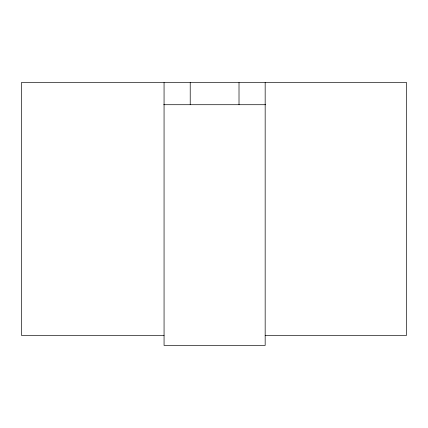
<?xml version="1.0" encoding="UTF-8"?>
<svg xmlns="http://www.w3.org/2000/svg" width="428" height="428" viewBox="0 0 428 428"><rect width="100%" height="100%" fill="white"/><g stroke="black" fill="none" stroke-linecap="round" stroke-linejoin="round"><path stroke-width="0.64" d="M163.694 104.716L265.627 104.716M164.063 335.322L21.4 335.322L21.4 82.567L406.6 82.567L406.6 335.322L265.167 335.322M265.167 82.567L265.167 345.433L164.063 345.433L164.063 82.567M239.011 82.567L239.011 104.716M190.219 82.567L190.219 104.716"/></g></svg>
